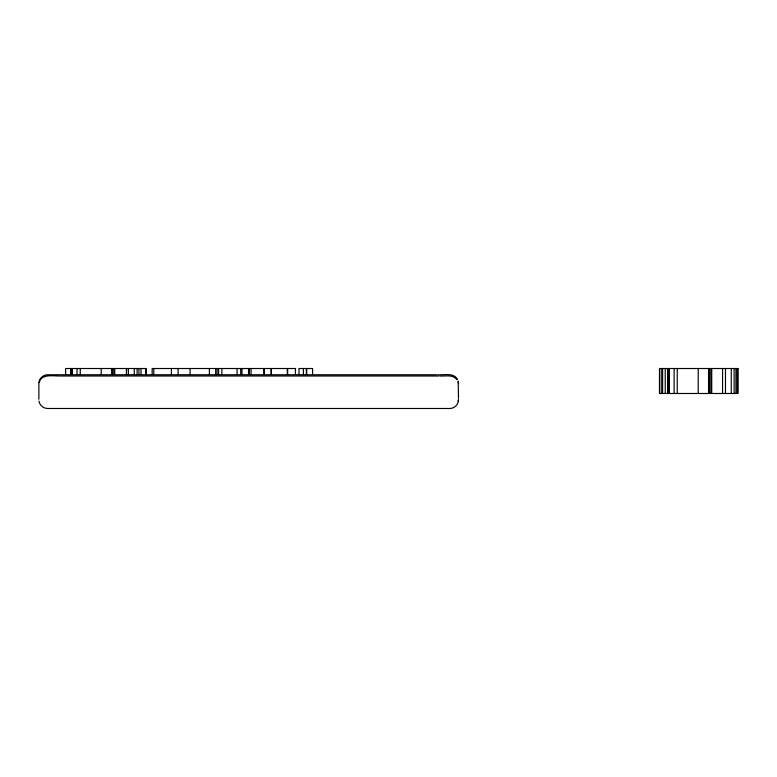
<?xml version="1.0" encoding="UTF-8"?>
<svg xmlns="http://www.w3.org/2000/svg" width="777" height="777" viewBox="0 0 777 777"><rect width="100%" height="100%" fill="white"/><g stroke="black" fill="none" stroke-linecap="round" stroke-linejoin="round"><path stroke-width="1.17" d="M38.879 382.75L38.879 399.242M458.508 399.737C458.595 404.419 454.438 408.576 449.766 408.488L47.591 408.488C43.415 408.537 39.559 405.244 38.957 401.107M38.957 382.138C39.559 378.001 43.415 374.708 47.591 374.757L436.528 374.757M458.08 401.194L458.401 399.864M39.277 382.051C42.045 373.582 53.176 376.126 59.674 376.01M437.684 374.757C443.988 375.272 453.836 372.251 457.556 379.535M60.616 376.01L439.024 376.01M440.219 376.01C445.619 376.33 453.078 374.281 456.837 379.613M458.508 383.508L458.177 381.138L458.508 398.358M737.179 368.512L737.179 393.492M735.936 368.512L735.936 393.492M734.119 368.512L734.119 393.492M731.274 368.512L731.274 393.492M725.475 368.512L725.475 393.492M722.552 368.512L722.552 393.492M711.732 368.512L711.732 393.492M710.8 368.512L710.8 393.492M709.207 368.512L709.207 393.492M709.071 368.512L709.071 393.492M708.546 368.512L708.546 393.492M698.212 368.512L698.212 393.492M677.253 368.512L677.253 393.492M674.125 368.512L674.125 393.492M669.182 368.512L669.279 393.492M669.094 368.512L669.094 393.492M668.385 368.512L668.385 393.492M668.259 368.512L668.21 393.492M668.152 368.512L668.152 393.492M667.948 368.512L667.899 393.492M667.783 368.512L667.783 393.492M667.589 368.512L667.55 393.492M665.238 368.512L665.238 393.492M662.626 368.512L662.626 393.492M661.256 368.512L661.256 393.492M312.568 374.465L312.568 368.512L298.999 368.512L298.999 374.465M306.74 368.512L306.74 374.465M306.332 368.512L306.332 374.465M303.389 368.512L303.389 374.465M295.454 374.465L295.454 368.512L152.166 368.512L152.166 374.465M287.655 368.512L287.655 374.465M287.305 368.512L287.305 374.465M271.348 368.512L271.348 374.465M271.124 368.512L271.124 374.465M264.17 368.512L264.17 374.465M264.034 368.512L264.034 374.465M251.049 368.512L251.049 374.465M249.271 368.512L249.271 374.465M248.523 368.512L248.523 374.465M241.958 368.512L241.958 374.465M240.724 368.512L240.724 374.465M237.082 368.512L237.082 374.465M221.882 368.512L221.882 374.465M218.609 368.512L218.609 374.465M217.094 368.512L217.094 374.465M215.676 368.512L215.676 374.465M209.382 368.512L209.382 374.465M190.064 368.512L190.064 374.465M178.098 368.512L178.098 374.465M171.406 368.512L171.406 374.465M153.768 368.512L153.768 374.465M146.008 374.465L146.008 368.512L65.618 368.512L65.618 374.465M145.872 368.512L145.872 374.465M141.006 368.512L141.006 374.465M138.918 368.512L138.918 374.465M137.102 368.512L137.102 374.465M134.256 368.512L134.256 374.465M128.37 368.512L128.458 374.465M126.554 368.512L126.554 374.465M126.428 368.512L126.428 374.465M114.724 368.512L114.724 374.465M113.792 368.512L113.792 374.465M112.199 368.512L112.199 374.465M112.063 368.512L112.063 374.465M111.529 368.512L111.529 374.465M101.204 368.512L101.204 374.465M80.245 368.512L80.245 374.465M77.02 368.512L77.02 374.465M72.261 374.465L72.174 368.512L72.086 374.465M71.377 368.512L71.377 374.465M71.241 368.512L71.241 374.465M70.93 368.512L70.892 374.465M70.775 368.512L70.775 374.465M70.532 368.512L70.581 374.465M738.14 368.512L659.479 368.512L659.479 393.492L738.14 393.492L738.15 368.512"/></g></svg>
